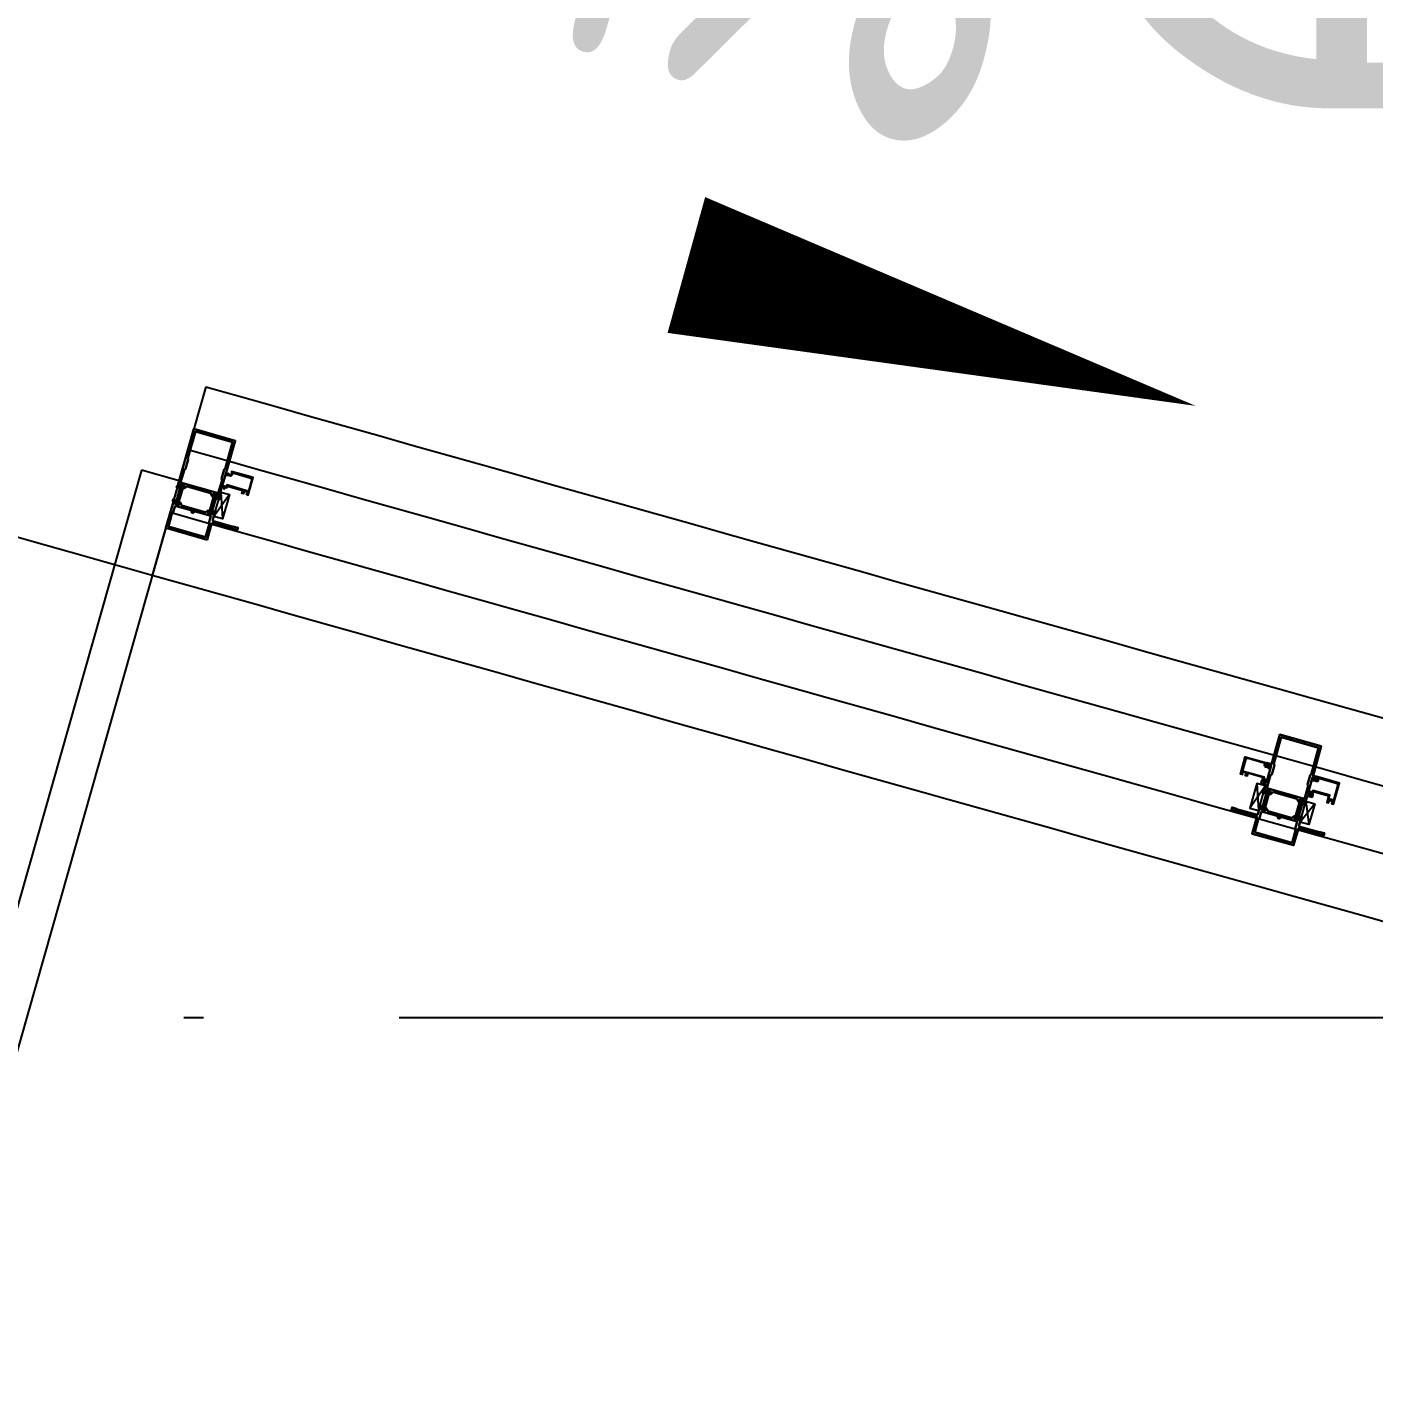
# Model space of a CAD drawing. Header units: inches. Extents: x 0 to 1813292486, y 0 to 3473589894.
# Drawn here: x 600452104 to 600453480, y 3473220136 to 3473221530 of the extents above; entities that cross this region are included whole.
import ezdxf

# ---------------------------------------------------------------- set-up
doc = ezdxf.new("R2010")
doc.units = ezdxf.units.IN
doc.header["$LTSCALE"] = 1000
doc.header["$MEASUREMENT"] = 0
doc.linetypes.add('AX-MALL-GIRD-200$0$DOTE', pattern=[2.4200000000000004, 2, -0.2, 0.02, -0.2])
doc.linetypes.add('AX-MALL-WALL-P02-QT$0$DASH', pattern=[0.35, 0.25, -0.1])
for name, color, linetype in [('A-Anno-Note', 241, 'Continuous'), ('AX-MALL-DIM-P02$0$A-Anno-Dims', 3, 'Continuous'), ('AX-MALL-DIM-P02$0$A-Anno-Note', 241, 'Continuous'), ('AX-MALL-DIM-P02$0$A-Detl-Thin', 131, 'Continuous'), ('AX-MALL-GIRD-200$0$A-Grid', 222, 'AX-MALL-GIRD-200$0$DOTE'), ('AX-MALL-P02-200$0$A-Anno-Note', 241, 'Continuous'), ('AX-MALL-WALL-P02$0$A-Anno-Note', 241, 'Continuous'), ('AX-MALL-WALL-P02-QT$0$A-Anno-Note', 241, 'Continuous'), ('AX-MALL-WALL-P02-QT$0$A-Curt', 151, 'Continuous'), ('AX-MALL-WALL-P02-QT$0$A-Detl-Fine', 152, 'Continuous'), ('AX-MALL-WALL-P02-QT$0$A-Detl-Patt', 8, 'Continuous'), ('AX-MALL-WALL-P02-QT$0$A-Detl-Thin', 131, 'Continuous'), ('AX-MALL-WALL-P02-QT$0$A-Hdrl', 31, 'Continuous'), ('AX-MALL-WALL-P02-QT$0$A-Wind', 4, 'Continuous'), ('AX-MALL-WALL-P02-QT$0$GASKET', 2, 'Continuous'), ('AX-MALL-WALL-P02-QT$0$STSF', 2, 'Continuous'), ('AX-MALL-ZTKD-P02$0$A-Anno-Note', 241, 'Continuous')]:
    doc.layers.add(name, color=color, linetype=linetype)
doc.layers.add('AX-MALL-WALL-P02-QT$0$AM_SUPPR', color=6, linetype='Continuous', lineweight=30)
doc.styles.add('AX-MALL-DIM-P02$0$_TCH_DIM', font='gbenor.shx')
doc.styles.add('AX-MALL-DIM-P02$0$_TCH_DIM_T3', font='gbenor.shx')
doc.dimstyles.new('AX-MALL-DIM-P02$0$_TCH_ARCH&&180', dxfattribs={"dimtxt": 535.5, "dimasz": 270, "dimexe": 450, "dimexo": 450, "dimgap": 137.25, "dimtad": 1, "dimdec": 0, "dimzin": 0, "dimdsep": 46, "dimtxsty": 'AX-MALL-DIM-P02$0$_TCH_DIM_T3', "dimblk": 'AX-MALL-DIM-P02$0$_ArchTick', "dimcen": 0.09, "dimclrt": 7, "dimazin": 2, "dimtfac": 1, "dimtdec": 0, "dimtix": 1, "dimtmove": 2, "dimatfit": 3, "dimfxl": 500, "dimtolj": 1, "dimtzin": 0, "dimarcsym": 0})

# ---------------------------------------------------------------- blocks, each defined once
blk = doc.blocks.new('AX-MALL-GIRD-200')
at = {"layer": 'AX-MALL-GIRD-200$0$A-Grid'}
blk.add_line((600221348.6739725, 3473141169.504273), (600579244.6780716, 3473007842.740992), dxfattribs=at)
blk = doc.blocks.new('AX-MALL-WALL-P02-QT$0$tj')
at = {"layer": 'AX-MALL-WALL-P02-QT$0$A-Detl-Patt'}
h = blk.add_hatch(dxfattribs=at)
h.set_pattern_fill('STEEL', color=256, scale=100.0000000000001, angle=50.43183869082386)
h.set_pattern_definition([(75.00000000004839, (-14278.19445574284, 156289.8254051208), (-153.3407249234246, 41.08752340989569), []), (75.00000000004839, (-14317.88195610046, 156358.5661673546), (-153.3407249234246, 41.08752340989569), [])])
edge = h.paths.add_edge_path()
edge.add_line((88101.273016572, 47666.64152574539), (87883.93542659283, 47459.84604215622))
edge.add_line((87883.93542659283, 47459.84604215622), (91571.54751467705, 43584.64122533798))
edge.add_arc((262949.389629302, 558937.705083496), 543101.4133620498, 251.6057364187558, 260.0288666978238)
edge.add_arc((172180.8466627672, -2862.146247219684), 27099.9982179492, 64.7128659603706, 96.9316049602786, ccw=False)
edge.add_arc((262948.9730309481, 558936.3205539446), 543099.9677998082, 261.6155114784545, 271.7251478115656)
edge.add_line((279298.9759148359, 16082.51663446426), (279298.9759315252, 16382.65274763107))
edge.add_arc((262948.9742454757, 558936.3204835369), 542799.9676941936, 261.62020364125146, 271.7261014454634, ccw=False)
edge.add_arc((172180.8456921196, -2862.14609140989), 27400.00151046549, 64.80631838577902, 96.83815911678944)
edge.add_arc((262949.394896181, 558937.7037490648), 542801.4137571028, 251.6136389015772, 260.02417327084333, ccw=False)
edge.add_line((91737.26096642017, 43845.69257831573), (88101.273016572, 47666.64152574539))
at = {"layer": 'AX-MALL-WALL-P02-QT$0$A-Detl-Fine'}
blk.add_arc((262949.3896243572, 558937.7050833702), 543901.4133599502, 251.5035459811555, 255.290453772469, dxfattribs=at)
at = {"layer": 'AX-MALL-WALL-P02-QT$0$A-Detl-Patt'}
blk.add_lwpolyline([(88103.03003954887, 47737.33037519455), (87813.24658572674, 47461.60306501389), (91543.92713344097, 43541.13421487808, 0.03677856867194786), (168908.9495433569, 23989.2463850975, -0.1416543586965341), (183742.0972260237, 21592.70785188675, 0.04416604653312874), (279348.9759123325, 16034.00206041336), (279348.9759345055, 16434.18465709686, -0.04414427716130016), (183859.0483468771, 21979.79425859451, 0.1405450684183163), (168919.8474783897, 24393.46752309799, -0.03670519880877311), (91764.87840116024, 43889.20268630981), (88103.03007543087, 47737.33033752441)], format="xyb", dxfattribs=at)
blk.add_lwpolyline([(88101.273016572, 47666.64152574539), (87883.93542659283, 47459.84604215622), (91571.54751467705, 43584.64122533798, 0.0367693963449814), (168910.2986617088, 24039.77597379684, -0.1415142461245126), (183756.7420067787, 21641.08926153183, 0.04414024362697595), (279298.9759148359, 16082.51663446426), (279298.9759315252, 16382.65274763107, -0.04412389944666065), (183844.4648458958, 21931.40288829803, 0.1406825130026793), (168918.4574091434, 24342.94360637665, -0.03671436212623864), (91737.26096642017, 43845.69257831573)], format="xyb", close=True, dxfattribs=at)
at = {"layer": 'AX-MALL-WALL-P02-QT$0$A-Detl-Patt', "linetype": 'AX-MALL-WALL-P02-QT$0$DASH'}
blk.add_arc((262949.3896243572, 558937.7050833702), 543701.4133599502, 251.503420721229, 255.290453772469, dxfattribs=at)
at = {"layer": 'AX-MALL-WALL-P02-QT$0$A-Detl-Thin'}
blk.add_arc((262949.3896243572, 558937.7050833702), 543301.4133599502, 251.5031615339801, 255.290453772469, dxfattribs=at)
at = {"layer": 'AX-MALL-WALL-P02-QT$0$A-Hdrl', "ltscale": 6}
for radius, start in [(543501.4133599502, 251.5032867938467), (543601.4133599502, 251.5033537575453)]:
    blk.add_arc((262949.3896243572, 558937.7050833702), radius, start, 255.290453772469, dxfattribs=at)
blk = doc.blocks.new('AX-MALL-WALL-P02-QT$0$A$C45704BEF')
at = {"color": 3, "ltscale": 10}
blk.add_lwpolyline([(18.80000000074506, -25.00024726614356), (17.5, -25.00024726614356), (17.5, -23.00024726614356), (15.49870925210416, -23.00024726614356), (15.49870925210416, -6.999231616035104), (18.4997000452131, -6.999231616035104), (18.49987648613751, -5.299231618642807, 0.4142135623695433), (18.19987648539245, -4.999231617897749), (17.80005405470729, -4.999231617897749, 0.4140000559725384), (17.50005413405597, -5.299012914299965), (17.49969883821905, -5.699499286711216, -0.483847094079415), (17.13052784092724, -5.991148311644793), (15.89966636151075, -5.699231617152691), (15.89966636151075, -1.299031617119908), (17.1397417280823, -1.005294770002365, -0.4741802569087657), (17.49969902634621, -1.298974558711052), (17.50005413405597, -1.699460931122303, 0.4140000559734259), (17.80005405470729, -1.999242229387164), (18.19987648539245, -1.999242229387164, 0.4142135624494586), (18.49987648613751, -1.699242228642106), (18.49987648613751, 0.0007206704467535019), (0, 0), (0, -22.90028521977365), (1, -22.90028521977365), (1, -22.40028521977365), (3, -22.40028521977365, -0.414213562373095), (3.5, -22.90028521977365), (3.5, -25.00028521940112), (2.913615984842181, -25.46520863845944, 0.4988684829111732), (2.92562854103744, -25.94440526142716), (5.025628542527556, -27.44440526142716, 0.8192868568614478), (5.455046217888594, -27.04232501238585), (4.5, -25.50028521940112), (4.5, -22.90028521977365, 0.414213562373095), (3, -21.40028521977365), (1, -21.40028521977365), (1, -3.19995454326272, -0.4142094303452601), (3.199968963861465, -0.9999545440077782), (14.5, -0.9996059481054544), (14.5, -5.999231616035104), (14.5, -5.999231616035104), (14.5, -24.00024726614356), (16.5, -24.00024726614356), (16.5, -25.00024726614356), (16.5, -27.20351210050285, 0.6582415972160955), (17.34365977905691, -27.56668968312442), (19.14365977980196, -25.86342484690249, 0.6827143578984822), (18.79383949562907, -25.00028521940112)], format="xyb", dxfattribs=at)
blk = doc.blocks.new('AX-MALL-WALL-P02-QT$0$尺寸分格点')
at = {"ltscale": 10}
h = blk.add_hatch(color=1, dxfattribs=at)
h.dxf.hatch_style = 1
edge = h.paths.add_edge_path()
edge.add_line((0, -1.5), (-5.470445860503725e-37, 1.862645149230957e-09))
edge.add_line((0, 1.862645149230957e-09), (-1.5, 0))
edge.add_arc((0, 0), 1.5, 180, 270)
edge = h.paths.add_edge_path()
edge.add_line((0, 1.5), (5.470445846917725e-37, 1.862645149230957e-09))
edge.add_line((0, 1.862645149230957e-09), (1.5, 0))
edge.add_arc((0, 0), 1.5, 0, 90)
for p, q in [((-2.5, 0), (2.5, 0)), ((0, -2.5), (0, 2.5))]:
    blk.add_line(p, q)
blk.add_circle((0, 0), 1.5)
blk = doc.blocks.new('AX-MALL-WALL-P02-QT$0$定位点')
blk.add_blockref('AX-MALL-WALL-P02-QT$0$尺寸分格点', (0, 0))
blk = doc.blocks.new('AX-MALL-WALL-P02-QT$0$A$C40565891')
h = blk.add_hatch()
h.set_pattern_fill('NET', color=6, scale=0.5, angle=315)
h.set_pattern_definition([(225.0000000000001, (-8954763.885715963, -14331520.94940183), (-1.122532015133644, 1.122532015133643), []), (135.0000000000001, (-8954763.885715963, -14331520.94940183), (1.122532015133643, 1.122532015133644), [])])
edge = h.paths.add_edge_path()
edge.add_line((-2.873205080628395, -1), (-17.1267949193716, -1))
edge.add_arc((-17.12679491817267, -2.000000000321539), 1.000000000321539, 90.00000006869386, 120.0000000686844)
edge.add_line((-17.6267949193716, -1.133974596858025), (-19.29999999888241, -2.099999999627471))
edge.add_line((-19.29999999888241, -2.099999999627471), (-19.59999999962747, -2.099999999627471))
edge.add_arc((-19.60000000055891, -1.700000000186378), 0.3999999994410928, 180.0000001333858, 270.00000013341844, ccw=False)
edge.add_line((-20, -1.700000001117587), (-20, 1.699999999254942))
edge.add_arc((-19.59999999962758, 1.699999999255055), 0.4000000003724153, 89.99999999998369, 180.0000000000163, ccw=False)
edge.add_line((-19.59999999962747, 2.099999999627471), (-19.29999999888241, 2.099999999627471))
edge.add_line((-19.29999999888241, 2.099999999627471), (-17.6267949193716, 1.133974596858025))
edge.add_arc((-17.12679491817268, 2.000000000321516), 1.000000000321515, 239.9999999313152, 269.9999999313065)
edge.add_line((-17.1267949193716, 1), (-2.873205080628395, 1))
edge.add_arc((-2.873205081827319, 2.000000000321497), 1.000000000321497, 270.0000000686933, 300.0000000686851)
edge.add_line((-2.373205080628395, 1.133974596858025), (-0.6999999992549419, 2.099999999627471))
edge.add_line((-0.6999999992549419, 2.099999999627471), (-0.400000000372529, 2.099999999627471))
edge.add_arc((-0.4000000003724153, 1.699999999255056), 0.4000000003724153, -1.63140612130519e-11, 90.00000000001631, ccw=False)
edge.add_line((0, 1.699999999254942), (0, -1.700000001117587))
edge.add_arc((-0.3999999994410927, -1.700000000186378), 0.3999999994410927, 269.99999986658156, 359.99999986661413, ccw=False)
edge.add_line((-0.400000000372529, -2.099999999627471), (-0.6999999992549419, -2.099999999627471))
edge.add_line((-0.6999999992549419, -2.099999999627471), (-2.373205080628395, -1.133974596858025))
edge.add_arc((-2.873205081827309, -2.00000000032146), 1.00000000032146, 59.99999993131432, 89.9999999313073)
at = {"layer": 'AX-MALL-WALL-P02-QT$0$STSF', "lineweight": 40}
blk.add_lwpolyline([(-2.873205080628395, -1), (-17.1267949193716, -1, 0.1316524975873539), (-17.6267949193716, -1.133974596858025), (-19.29999999888241, -2.099999999627471), (-19.59999999962747, -2.099999999627471, -0.4142135623732616), (-20, -1.700000001117587), (-20, 1.699999999254942, -0.4142135623732612), (-19.59999999962747, 2.099999999627471), (-19.29999999888241, 2.099999999627471), (-17.6267949193716, 1.133974596858025, 0.1316524975873571), (-17.1267949193716, 1), (-2.873205080628395, 1, 0.1316524975873597), (-2.373205080628395, 1.133974596858025), (-0.6999999992549419, 2.099999999627471), (-0.400000000372529, 2.099999999627471, -0.4142135623732616), (0, 1.699999999254942), (0, -1.700000001117587, -0.4142135623732616), (-0.400000000372529, -2.099999999627471), (-0.6999999992549419, -2.099999999627471), (-2.373205080628395, -1.133974596858025, 0.1316524975873647)], format="xyb", close=True, dxfattribs=at)
blk = doc.blocks.new('AX-MALL-WALL-P02-QT$0$A$C5DA96DE0')
at = {"layer": 'AX-MALL-WALL-P02-QT$0$AM_SUPPR', "color": 3}
for points in [[(-22.00068093277514, 105.1999999992549), (-22.00001176260412, 46.60000000149012, -0.414213562373095), (-21.70001176185906, 46.29999999888241), (-21.7000117637217, 45.30000000074506, -0.4142135651008757), (-21.90001176483929, 45.09999999962747), (-22.11765938811004, 45.09999999962747, 0.3152987896086648), (-22.30559791438282, 44.96840402856469), (-22.88795028813183, 43.36840402893722, 0.5486187836891172), (-22.68258061446249, 43.10076105967164), (-19.96206398494542, 43.32127769291401, 0.1763269799607178), (-19.83807377703488, 43.37909527309239), (-19.45859040878713, 43.75857864320278, 0.5773502703764628), (-19.54824795387685, 44.09318516403437), (-19.70076583139598, 44.13405220396817, -0.3107450373417215), (-19.86631920561194, 44.32805990986526), (-20.20001176558435, 46.220524456352), (-20.20001176558435, 46.30000000074506, -0.664494698151357), (-19.35008465312421, 46.6571428515017, 0.1962615707062706), (-19.21011380665004, 46.59999999962747), (-15.80001176707447, 46.59999999962747, -0.414213562373095), (-15.50001176446676, 46.30000000074506), (-15.50001176446676, 45.99448045343161), (-16.4794679954648, 44.32503772899508, 0.5796797259406589), (-16.35058767162263, 44.09999999776483), (-15.09727879799902, 44.09999999776483, 0.266079426403572), (-14.23476512730122, 44.59396623261273), (-13.34764037840068, 46.10603376291692, -0.2660794268336467), (-12.48512670956552, 46.59999999776483), (-12.48512670956552, 46.59999999776483), (12.48510318435729, 46.59999999962747, -0.2660794268336467), (13.3476168513298, 46.10603376291692), (14.23474160209298, 44.59396623261273, 0.266079426403572), (15.09725527279079, 44.09999999962747), (16.35056414455175, 44.09999999962747, 0.5796797259406589), (16.47944446653128, 44.32503772713244), (15.49998823925853, 45.99448045343161), (15.49998823553324, 46.29999999888241, -0.414213562373095), (15.7999882362783, 46.59999999962747), (19.21009027957916, 46.59999999962747, 0.1962615707062706), (19.35006112605333, 46.6571428515017, -0.664494698151357), (20.19998823665082, 46.29999999888241), (20.19998823665082, 46.220524456352), (19.86629567667842, 44.32805990800261, -0.3107450373417215), (19.70074230805039, 44.13405220396817), (19.54822442866862, 44.09318516217172, 0.5773502703764628), (19.45856687985361, 43.75857864320278), (19.83805025182664, 43.37909527309239, 0.1763269799607178), (19.96204045787454, 43.32127769291401), (22.68255708739161, 43.10076105967164, 0.5486187836891172), (22.88792676106095, 43.36840402893722), (22.30557438544929, 44.96840402670205, 0.3152987896086648), (22.11763586290181, 45.10000000149012), (21.89998823590577, 45.09999999962747, -0.4142135651008757), (21.69998823665082, 45.29999999888241), (21.69998823478818, 46.29999999888241, -0.414213562373095), (21.99998823739588, 46.59999999962747), (22.00029997527599, 73.89985392801464)], [(-12.48512671142817, 26.59999999962747), (-12.48512671142817, 26.59999999962747, -0.266079426695036), (-13.34764038026333, 27.09396623820066), (-14.23476512916386, 28.60603376477957, 0.2660794267352428), (-15.09727879799902, 29.10000000149012), (-16.35058767162263, 29.09999999962747, 0.5796797243171364), (-16.4794679954648, 28.87496227398515), (-15.50001176446676, 27.20551954396069), (-15.50001176819205, 26.90000000223517, -0.414213562429924), (-15.80001176521182, 26.59999999776483), (-19.21011380665004, 26.59999999962747, 0.196261570738114), (-19.35008465498686, 26.54285714589059, -0.6644947009864839), (-20.20001176558435, 26.90000000223517), (-20.20001176558435, 26.97947554662824), (-19.86631920747459, 28.87194008752704, -0.3107450376907102), (-19.70076583139598, 29.06594779156148), (-19.5482479557395, 29.10681483522058, 0.5773502691095918), (-19.45859040878713, 29.44142135605216), (-19.83807377517223, 29.82090472429991, 0.1763269806166101), (-19.96206398680806, 29.87872230820358), (-22.68258061632514, 30.0992389395833, 0.5486187865199976), (-22.88795028440654, 29.83159597031772), (-22.30559791252017, 28.23159597069025, 0.3152987889515711), (-22.1176593862474, 28.09999999962747), (-21.90001176297665, 28.09999999776483, -0.4142135620321224), (-21.70001176558435, 27.89999999850988), (-21.70001176558435, 26.90000000037253, -0.414213562429924), (-22.00001176446676, 26.59999999962747), (-22.00026272423565, -1.862645149230957e-09), (22.00026272051036, 0), (22.00006804615259, 18.00577012822032)], [(22.00005050562322, 19.99999999813735), (21.99998823739588, 26.59999999962747, -0.414213562429924), (21.69998823665082, 26.90000000037253), (21.69998823478818, 27.89999999850988, -0.4142135620321224), (21.89998823776841, 28.09999999962747), (22.11763586103916, 28.09999999776483, 0.3152987889515711), (22.30557438544929, 28.23159596882761), (22.88792676106095, 29.83159597218037, 0.5486187865199976), (22.68255708925426, 30.0992389395833), (19.96204045601189, 29.87872230820358, 0.1763269806166101), (19.83805024810135, 29.82090472429991), (19.45856687985361, 29.44142135605216, 0.5773502691095918), (19.54822443053126, 29.10681483708322), (19.70074230805039, 29.06594779156148, -0.3107450376907102), (19.86629567667842, 28.87194008752704), (20.19998823851347, 26.97947554290295), (20.19998824037611, 26.89999999850988, -0.6644947009864839), (19.35006112605333, 26.54285714402795, 0.196261570738114), (19.21009027957916, 26.59999999776483), (15.79998823441565, 26.59999999776483, -0.414213562429924), (15.49998823925853, 26.89999999850988), (15.49998823925853, 27.20551954582334), (16.47944446466863, 28.87496227398515, 0.5796797243171364), (16.3505641464144, 29.09999999962747), (15.09725527092814, 29.09999999776483, 0.2660794267352428), (14.23474160209298, 28.60603376477957), (13.3476168513298, 27.09396623820066, -0.266079426695036), (12.48510318249464, 26.59999999962747), (-12.48512671142817, 26.59999999962747)]]:
    blk.add_lwpolyline(points, format="xyb", dxfattribs=at)
for points in [[(22.00029996782541, 73.89983759261668), (22.00005446560681, 73.89983759261668), (21.99998823553324, 105.1999999992549), (-22.00068093277514, 105.1999999992549)], [(-19.80001176521182, 103), (-19.80001176521182, 103), (-19.80001176334918, 74.70021012239158), (-19.00001176446676, 73.70021012239158), (-19.00001176446676, 68.70021012239158), (-19.00001176446676, 63.70021012239158), (-20.00001176446676, 62.70021012611687), (-20.00001176446676, 48.79999999888241), (19.99998823553324, 48.79999999701977), (19.99998823739588, 62.70021012425423), (18.99998823739588, 63.70021012425423), (18.99998823739588, 68.70021012239158), (18.99998823553324, 73.70021012425423), (19.79998823814094, 74.70021012052894), (19.79998823814094, 103), (-19.80001176521182, 103)], [(-19.00003717839718, 24.40000000223517), (-19.00003717839718, 16.60000000149012), (-19.8001159671694, 15.59989579208195), (-19.80026083253324, 2.199999997392297), (-19.80001176521182, 2.199999999254942), (19.80023730732501, 2.199999997392297), (19.80009244196117, 15.5998957939446), (19.0000136513263, 16.60000000149012), (19.0000136513263, 24.40000000223517), (-19.00003717839718, 24.40000000223517)], [(21.99999776296318, 20.00577012635767), (43.9999977555126, 20.00634960085154), (43.99998722039163, 20.40634960122406), (44.99999512173235, 20.10637594014406), (44.99998722039163, 20.40637594088912), (45.99999512173235, 20.10640227980912), (45.99998722039163, 20.40640228055418), (46.99999512173235, 20.10642861947417), (46.99998722039163, 20.40642862021923), (47.99999511986971, 20.10645495913923), (47.99998721852899, 20.40645495988429), (48.99998721852899, 20.40648129954934), (49.00005043298006, 18.00648130103946), (22.00006804615259, 18.00577012822032)]]:
    blk.add_lwpolyline(points, dxfattribs=at)
at = {"color": 6, "ltscale": 10, "xscale": -0.9999999999999999, "rotation": 90}
blk.add_blockref('AX-MALL-WALL-P02-QT$0$A$C40565891', (-17.70395603775978, 26.59999999776483), dxfattribs=at)
at = {"color": 6, "ltscale": 10, "rotation": 270}
blk.add_blockref('AX-MALL-WALL-P02-QT$0$A$C40565891', (17.7039325106889, 26.59999999962747), dxfattribs=at)
blk = doc.blocks.new('AX-MALL-WALL-P02-QT$0$A$C3B8A2171')
at = {"color": 6}
for p, q in [((22.00012849643826, 27), (31.33094626852107, 1)), ((31.33094626478851, 27), (22.00012850017083, 1))]:
    blk.add_line(p, q, dxfattribs=at)
blk.add_lwpolyline([(22.00012849643826, 27), (31.33094626478851, 27), (31.33094626852107, 1), (22.00012850017083, 1)], close=True, dxfattribs=at)
at = {"color": 6, "ltscale": 10}
blk.add_blockref('AX-MALL-WALL-P02-QT$0$A$C5DA96DE0', (7.275957614183426e-12, -23.70584608986974), dxfattribs=at)
at = {"color": 6, "ltscale": 10, "rotation": 270}
blk.add_blockref('AX-MALL-WALL-P02-QT$0$A$C45704BEF', (49.90041371808184, 50.19399150274694), dxfattribs=at)
at = {"layer": 'AX-MALL-WALL-P02-QT$0$GASKET', "extrusion": (0, 0, -1), "zscale": -1, "rotation": 270}
blk.add_blockref('AX-MALL-WALL-P02-QT$0$定位点', (0, 0), dxfattribs=at)
blk = doc.blocks.new('AX-MALL-WALL-P02-QT$0$A$C448B1DB9')
at = {"layer": 'AX-MALL-WALL-P02-QT$0$AM_SUPPR', "color": 3}
for points in [[(-12.4851149469614, 46.59999999962747), (12.4851149469614, 46.59999999962747, -0.2660794268336467), (13.34762861579657, 46.10603376291692), (14.2347533646971, 44.59396623447537, 0.266079426403572), (15.09726703353226, 44.09999999962747), (16.35057590901852, 44.09999999962747, 0.5796797259406589), (16.47945623099804, 44.32503772899508), (15.5, 45.99448045343161), (15.5, 46.29999999888241, -0.414213562373095), (15.80000000074506, 46.59999999962747), (19.21010204218328, 46.59999999962747, 0.1962615707062706), (19.3500728905201, 46.65714285336435, -0.664494698151357), (20.20000000111759, 46.29999999888241), (20.20000000111759, 46.220524456352), (19.86630744114518, 44.32805990986526, -0.3107450373417215), (19.70075406879187, 44.13405220583081), (19.54823619127274, 44.09318516403437, 0.5773502703764628), (19.45857864432037, 43.75857864320278), (19.83806201256812, 43.37909527495503, 0.1763269799607178), (19.96205222047865, 43.32127769105136), (22.68256885185838, 43.10076105967164, 0.5486187836891172), (22.88793852366507, 43.36840402893722), (22.30558614991605, 44.96840402856469, 0.3152987896086648), (22.11764762550592, 45.09999999962747), (21.90000000037253, 45.09999999962747, -0.4142135651008757), (21.69999999925494, 45.29999999888241), (21.69999999925494, 46.29999999888241, -0.414213562373095), (22, 46.59999999962747), (22.00006623007357, 52.39983759261668), (27.00012849830091, 52.39983759261668), (27.00012849830091, 55.10694437474012), (25.85368189029396, 56.25339098647237, 0.6681786360141788), (25.00012849830091, 55.89983759261668), (25.00012849830091, 54.39983759261668), (22.00006623007357, 54.39983759261668), (22.00012849830091, 72.39983759261668), (25.00012849830091, 72.39983759261668), (25.00012849830091, 70.89983759261668, 0.6681786369667387), (25.85368188843131, 70.54628420248628), (27.00012849830091, 71.69273081235588), (27.00012849830091, 73.89983759261668), (22.00006623007357, 73.89983759261668), (22, 105.1999999992549), (-22, 105.1999999992549), (-22.00006623007357, 73.89983759261668), (-27.00012849830091, 73.89983759261668), (-27.00012849830091, 71.69273081235588), (-25.85368188843131, 70.54628420248628, 0.6681786369667387), (-25.00012849830091, 70.89983759261668), (-25.00012849830091, 72.39983759261668), (-22.00012849830091, 72.39983759261668), (-22.00006623007357, 54.39983759261668), (-25.00012849830091, 54.39983759261668), (-25.00012849830091, 55.89983759261668, 0.6681786360141788), (-25.85368189029396, 56.25339098647237), (-27.00012849830091, 55.10694437474012), (-27.00012849830091, 52.39983759261668), (-22.00006623007357, 52.39983759261668), (-22, 46.59999999962747, -0.414213562373095), (-21.69999999925494, 46.29999999888241), (-21.69999999925494, 45.29999999888241, -0.4142135651008757), (-21.90000000037253, 45.09999999962747), (-22.11764762550592, 45.09999999962747, 0.3152987896086648), (-22.30558614991605, 44.96840402856469), (-22.88793852366507, 43.36840402893722, 0.5486187836891172), (-22.68256885185838, 43.10076105967164), (-19.96205222047865, 43.32127769105136, 0.1763269799607178), (-19.83806201256812, 43.37909527495503), (-19.45857864432037, 43.75857864320278, 0.5773502703764628), (-19.54823619127274, 44.09318516403437), (-19.70075406879187, 44.13405220583081, -0.3107450373417215), (-19.86630744114518, 44.32805990986526), (-20.20000000111759, 46.220524456352), (-20.20000000111759, 46.29999999888241, -0.664494698151357), (-19.3500728905201, 46.65714285336435, 0.1962615707062706), (-19.21010204218328, 46.59999999962747), (-15.80000000074506, 46.59999999962747, -0.414213562373095), (-15.5, 46.29999999888241), (-15.5, 45.99448045343161), (-16.47945623099804, 44.32503772899508, 0.5796797259406589), (-16.35057590901852, 44.09999999962747), (-15.09726703353226, 44.09999999962747, 0.266079426403572), (-14.2347533646971, 44.59396623447537), (-13.34762861579657, 46.10603376291692, -0.2660794268336467), (-12.4851149469614, 46.59999999962747), (-12.4851149469614, 46.59999999962747)], [(-12.4851149469614, 26.59999999962747), (-12.4851149469614, 26.59999999962747, -0.266079426695036), (-13.34762861579657, 27.09396623633802), (-14.2347533646971, 28.60603376477957, 0.2660794267352428), (-15.09726703539491, 29.09999999962747), (-16.35057590901852, 29.09999999962747, 0.5796797243171364), (-16.47945623099804, 28.8749622721225), (-15.50000000186265, 27.20551954582334), (-15.50000000186265, 26.90000000037253, -0.414213562429924), (-15.80000000074506, 26.59999999962747), (-19.21010204218328, 26.59999999962747, 0.196261570738114), (-19.3500728905201, 26.54285714589059, -0.6644947009864839), (-20.20000000111759, 26.90000000037253), (-20.20000000111759, 26.97947554476559), (-19.86630744114518, 28.87194008938968, -0.3107450376907102), (-19.70075406879187, 29.06594779342413), (-19.54823619127274, 29.10681483522058, 0.5773502691095918), (-19.45857864432037, 29.44142135605216), (-19.83806201256812, 29.82090472429991, 0.1763269806166101), (-19.96205222047865, 29.87872230820358), (-22.68256885185838, 30.0992389395833, 0.5486187865199976), (-22.88793852366507, 29.83159597218037), (-22.30558614991605, 28.23159597069025, 0.3152987889515711), (-22.11764762550592, 28.09999999962747), (-21.90000000037253, 28.09999999962747, -0.4142135620321224), (-21.70000000111759, 27.90000000037253), (-21.70000000111759, 26.90000000037253, -0.414213562429924), (-22, 26.59999999962747), (-22.00006226822734, 20), (-44.00006226822734, 20), (-44.00006226822734, 20.40000000037253), (-45.00006226822734, 20.09999999962747), (-45.00006226822734, 20.40000000037253), (-46.00006226822734, 20.09999999962747), (-46.00006226822734, 20.40000000037253), (-47.00006226822734, 20.09999999962747), (-47.00006226822734, 20.40000000037253), (-48.00006226822734, 20.09999999962747), (-48.00006226822734, 20.40000000037253), (-49.00006226822734, 20.40000000037253), (-49.00006226822734, 18), (-22.00007987208664, 18), (-22.00027448311448, 0), (22.00027448311448, 0), (22.00007987208664, 18), (49.00006226822734, 18), (49.00006226822734, 20.40000000037253), (48.00006226822734, 20.40000000037253), (48.00006226822734, 20.09999999962747), (47.00006226822734, 20.40000000037253), (47.00006226822734, 20.09999999962747), (46.00006226822734, 20.40000000037253), (46.00006226822734, 20.09999999962747), (45.00006226822734, 20.40000000037253), (45.00006226822734, 20.09999999962747), (44.00006226822734, 20.40000000037253), (44.00006226822734, 20), (22.00006226822734, 20), (22, 26.59999999962747, -0.414213562429924), (21.70000000111759, 26.90000000037253), (21.70000000111759, 27.90000000037253, -0.4142135620321224), (21.90000000037253, 28.09999999962747), (22.11764762550592, 28.09999999962747, 0.3152987889515711), (22.30558614991605, 28.23159597069025), (22.88793852366507, 29.83159597218037, 0.5486187865199976), (22.68256885185838, 30.0992389395833), (19.96205222047865, 29.87872230820358, 0.1763269806166101), (19.83806201256812, 29.82090472429991), (19.45857864432037, 29.44142135605216, 0.5773502691095918), (19.54823619127274, 29.10681483522058), (19.70075406879187, 29.06594779342413, -0.3107450376907102), (19.86630744114518, 28.87194008938968), (20.20000000111759, 26.97947554476559), (20.20000000111759, 26.90000000037253, -0.6644947009864839), (19.3500728905201, 26.54285714589059, 0.196261570738114), (19.21010204218328, 26.59999999962747), (15.80000000074506, 26.59999999962747, -0.414213562429924), (15.50000000186265, 26.90000000037253), (15.50000000186265, 27.20551954582334), (16.47945623099804, 28.8749622721225, 0.5796797243171364), (16.35057590901852, 29.09999999962747), (15.09726703539491, 29.09999999962747, 0.2660794267352428), (14.2347533646971, 28.60603376477957), (13.34762861579657, 27.09396623633802, -0.266079426695036), (12.4851149469614, 26.59999999962747), (-12.4851149469614, 26.59999999962747)]]:
    blk.add_lwpolyline(points, format="xyb", dxfattribs=at)
for points in [[(-19.80000000074506, 103), (-19.80000000074506, 103), (-19.80000000074506, 74.70021012425423), (-19, 73.70021012425423), (-19, 68.70021012425423), (-19, 63.70021012425423), (-20, 62.70021012425423), (-20, 48.79999999888241), (20, 48.79999999888241), (20, 62.70021012425423), (19, 63.70021012425423), (19, 68.70021012425423), (19, 73.70021012425423), (19.80000000074506, 74.70021012425423), (19.80000000074506, 103), (-19.80000000074506, 103)], [(-19.00002541579306, 24.40000000037253), (-19.00002541579306, 16.59999999962747), (-19.80010420456529, 15.5998957939446), (-19.80024906992912, 2.199999999254942), (-19.80000000074506, 2.199999999254942), (19.80024906992912, 2.199999999254942), (19.80010420456529, 15.5998957939446), (19.00002541579306, 16.59999999962747), (19.00002541579306, 24.40000000037253), (-19.00002541579306, 24.40000000037253)]]:
    blk.add_lwpolyline(points, dxfattribs=at)
at = {"color": 6, "ltscale": 10, "xscale": -1, "rotation": 90}
blk.add_blockref('AX-MALL-WALL-P02-QT$0$A$C40565891', (-17.70394427329302, 26.59999999962747), dxfattribs=at)
at = {"color": 6, "ltscale": 10, "rotation": 270}
blk.add_blockref('AX-MALL-WALL-P02-QT$0$A$C40565891', (17.70394427329302, 26.59999999962747), dxfattribs=at)
blk = doc.blocks.new('AX-MALL-WALL-P02-QT$0$A$C3D8E1D5A')
at = {"color": 3, "ltscale": 10}
blk.add_lwpolyline([(-25.00024726614356, -18.80000000074506), (-25.00024726614356, -17.5), (-23.00024726614356, -17.5), (-23.00024726614356, -15.49870925210416), (-6.999231616035104, -15.49870925210416), (-6.999231616035104, -22.4997000452131), (-5.299231618642807, -22.49987648613751, 0.4142135623695433), (-4.999231617897749, -22.19987648539245), (-4.999231617897749, -21.80005405470729, 0.4140000559725384), (-5.299012914299965, -21.50005413405597), (-5.699499286711216, -21.49969883821905, -0.483847094079415), (-5.991148311644793, -21.13052784092724), (-5.699231617152691, -19.89966636151075), (-1.299031617119908, -19.89966636151075), (-1.005294770002365, -21.1397417280823, -0.4741802569087657), (-1.298974558711052, -21.49969902634621), (-1.699460931122303, -21.50005413405597, 0.4140000559734259), (-1.999242229387164, -21.80005405470729), (-1.999242229387164, -22.19987648539245, 0.4142135624494586), (-1.699242228642106, -22.49987648613751), (0.0007206704467535019, -22.49987648613751), (0, 0), (-22.90028521977365, 0), (-22.90028521977365, -1), (-22.40028521977365, -1), (-22.40028521977365, -3, -0.414213562373095), (-22.90028521977365, -3.5), (-25.00028521940112, -3.5), (-25.46520863845944, -2.913615984842181, 0.4988684829111732), (-25.94440526142716, -2.92562854103744), (-27.44440526142716, -5.025628542527556, 0.8192868568614478), (-27.04232501238585, -5.455046217888594), (-25.50028521940112, -4.5), (-22.90028521977365, -4.5, 0.414213562373095), (-21.40028521977365, -3), (-21.40028521977365, -1), (-3.19995454326272, -1, -0.4142094303452601), (-0.9999545440077782, -3.199968963861465), (-0.9996059481054544, -18.5), (-5.999231616035104, -18.5), (-5.999231616035104, -14.5), (-24.00024726614356, -14.5), (-24.00024726614356, -16.5), (-25.00024726614356, -16.5), (-27.20351210050285, -16.5, 0.6582415972160955), (-27.56668968312442, -17.34365977905691), (-25.86342484690249, -19.14365977980196, 0.6827143578984822), (-25.00028521940112, -18.79383949562907)], format="xyb", dxfattribs=at)
blk = doc.blocks.new('AX-MALL-WALL-P02-QT$0$A$C0CA959D2')
at = {"color": 6}
for p, q in [((-22.00012849643826, 27), (-31.3309462685138, 1)), ((-31.33094626478851, 27), (-22.00012850016356, 1)), ((22.00012849643826, 23), (31.3309462685138, 1)), ((31.33094626478851, 22.99999999999272), (22.00012850016356, 0.999999999992724))]:
    blk.add_line(p, q, dxfattribs=at)
for points in [[(-22.00012849643826, 27), (-31.33094626478851, 27), (-31.3309462685138, 1), (-22.00012850016356, 1)], [(22.00012849643826, 23), (31.33094626478851, 22.99999999999272), (31.3309462685138, 1), (22.00012850016356, 0.999999999992724)]]:
    blk.add_lwpolyline(points, close=True, dxfattribs=at)
at = {"color": 6, "ltscale": 10}
for name, p in [('AX-MALL-WALL-P02-QT$0$A$C448B1DB9', (0, -23.70584608986974)), ('AX-MALL-WALL-P02-QT$0$A$C3D8E1D5A', (49.90041371807456, 50.19399150275422))]:
    blk.add_blockref(name, p, dxfattribs=at)
at = {"color": 6, "ltscale": 10, "xscale": -0.9999999999999999, "rotation": 90}
blk.add_blockref('AX-MALL-WALL-P02-QT$0$A$C45704BEF', (-49.90041371807456, 50.19399150274694), dxfattribs=at)
at = {"layer": 'AX-MALL-WALL-P02-QT$0$GASKET', "extrusion": (0, 0, -1), "zscale": -1, "rotation": 270}
blk.add_blockref('AX-MALL-WALL-P02-QT$0$定位点', (0, 0), dxfattribs=at)
blk = doc.blocks.new('AX-MALL-WALL-P02-QT$0$mqst2')
at = {"color": 6, "ltscale": 10}
for name, p, rotation in [('AX-MALL-WALL-P02-QT$0$A$C3B8A2171', (238683.2068920135, -26239.02910137177), 344.1276108654915), ('AX-MALL-WALL-P02-QT$0$A$C0CA959D2', (239793.4289304018, -26551.4154176712), 344.4036756286319)]:
    blk.add_blockref(name, p, dxfattribs=dict(at, rotation=rotation))
blk = doc.blocks.new('AX-MALL-WALL-P02-QT$0$$DorLib2D$00000002')
for p, q in [((-0.5, -5.684341886080802e-17), (-0.5000000000000007, 0.4875)), ((-0.4750000000000007, 0.4875), (-0.5000000000000007, 0.4875)), ((-0.475, -2.842170943040401e-17), (-0.4750000000000007, 0.4875)), ((0.475, -2.842170943040401e-17), (0.4750000000000007, 0.4875)), ((0.4750000000000007, 0.4875), (0.5000000000000007, 0.4875)), ((0.5, -5.684341886080802e-17), (0.5000000000000007, 0.4875)), ((-0.5, -5.684341886080802e-17), (-0.475, -2.842170943040401e-17)), ((0.5, -5.684341886080802e-17), (0.475, -2.842170943040401e-17))]:
    blk.add_line(p, q)
at = {"lineweight": 13}
for centre, start, end in [((-0.4875, -4.263256414560601e-17), 0, 88.53071641864632), ((0.4875, -4.263256414560601e-17), 91.4692835813537, 180)]:
    blk.add_arc(centre, 0.4875, start, end, dxfattribs=at)
blk = doc.blocks.new('AX-MALL-WALL-P02-QT')
at = {"layer": 'AX-MALL-WALL-P02-QT$0$A-Curt'}
blk.add_line((600266743.6485864, 3473124946.33141), (600266625.2537879, 3473124785.139725), dxfattribs=at)
for centre, radius, start, end in [((600585645.7389765, 3473560475.309644), 539799.9945693257, 233.7877461067745, 234.0371268643179), ((600585645.739135, 3473560475.30959), 539866.6612856187, 233.7877356039561, 234.0371268473482), ((600585645.7391357, 3473560475.309599), 539933.327959829, 233.7877251212409, 234.0371268478419), ((600585645.7391784, 3473560475.309605), 539999.994656359, 233.7877146372922, 234.0371268445638)]:
    blk.add_arc(centre, radius, start, end, dxfattribs=at)
at = {"layer": 'AX-MALL-WALL-P02-QT$0$A-Detl-Thin', "linetype": 'AX-MALL-WALL-P02-QT$0$DASH', "ltscale": 3}
blk.add_lwpolyline([(600263435.4644333, 3473128385.581435, 0.003183281230670717), (600268963.262989, 3473124317.994329)], format="xyb", dxfattribs=at)
at = {"layer": 'AX-MALL-WALL-P02-QT$0$A-Wind'}
blk.add_arc((600585645.7391646, 3473560475.309612), 539999.9946540188, 233.6179493025041, 233.7877146389746, dxfattribs=at)
at = {"layer": 'AX-MALL-WALL-P02-QT$0$A-Anno-Note', "rotation": 339.5681613092181}
blk.add_blockref('AX-MALL-WALL-P02-QT$0$mqst2', (600052179.2710491, 3473232742.396311), dxfattribs=at)
at = {"layer": 'AX-MALL-WALL-P02-QT$0$A-Detl-Thin', "rotation": 339.5681613091762}
blk.add_blockref('AX-MALL-WALL-P02-QT$0$tj', (600144118.6961328, 3473128496.287411), dxfattribs=at)
at = {"layer": 'AX-MALL-WALL-P02-QT$0$A-Wind'}
blk.add_blockref('AX-MALL-GIRD-200', (0, 0), dxfattribs=at)
at = {"layer": 'AX-MALL-WALL-P02-QT$0$A-Wind', "xscale": 1600, "yscale": -1600, "zscale": 200, "rotation": 323.7028319726858}
blk.add_blockref('AX-MALL-WALL-P02-QT$0$$DorLib2D$00000002', (600266039.6851528, 3473125339.314242), dxfattribs=at)
blk = doc.blocks.new('AX-MALL-WALL-P02')
at = {"layer": 'AX-MALL-WALL-P02$0$A-Anno-Note'}
blk.add_blockref('AX-MALL-WALL-P02-QT', (0, 0), dxfattribs=at)
blk = doc.blocks.new('AX-MALL-ZTKD-P02')
at = {"layer": 'AX-MALL-ZTKD-P02$0$A-Anno-Note'}
blk.add_blockref('AX-MALL-GIRD-200', (0, 0), dxfattribs=at)
blk = doc.blocks.new('AX-MALL-DIM-P02$0$_ArchTick')
at = {"color": 0, "linetype": 'ByBlock', "const_width": 0.4}
blk.add_lwpolyline([(-0.5, -0.5), (0.5, 0.5)], dxfattribs=at)
blk = doc.blocks.new('*D562')
at = {"layer": 'AX-MALL-DIM-P02$0$A-Anno-Dims', "color": 0, "lineweight": -2, "transparency": 16777216}
for p, q in [((600269627.8156892, 3473125958.659549), (600268765.7103424, 3473126279.819088)), ((600268977.9443097, 3473125560.474426), (600269187.4000084, 3473126122.727314)), ((600269418.3599905, 3473125396.406662), (600268556.2546437, 3473125717.566201))]:
    blk.add_line(p, q, dxfattribs=at)
at = {"layer": 'AX-MALL-DIM-P02$0$A-Anno-Dims', "color": 0, "lineweight": -2, "transparency": 16777216, "xscale": 270, "yscale": 270, "zscale": 270}
for p, rotation in [((600269187.4000084, 3473126122.727314), 69.56816130719542), ((600268977.9443097, 3473125560.474426), 249.5681613071954)]:
    blk.add_blockref('AX-MALL-DIM-P02$0$_ArchTick', p, dxfattribs=dict(at, rotation=rotation))
at = {"layer": 'AX-MALL-DIM-P02$0$A-Anno-Dims', "color": 7, "transparency": 16777216, "insert": (600268107.4243256, 3473125206.604072), "char_height": 535.5, "attachment_point": 5, "rotation": 69.56816130719541, "style": 'AX-MALL-DIM-P02$0$_TCH_DIM_T3'}
blk.add_mtext('\\A1;600', dxfattribs=at)
blk = doc.blocks.new('AX-MALL-DIM-P02')
at = {"layer": 'AX-MALL-DIM-P02$0$A-Anno-Dims'}
blk.add_lwpolyline([(600266884.6240486, 3473125154.013464, 0, 0, 0), (600267684.7523057, 3473124574.942961, 0, 144, 0), (600267247.2971635, 3473124891.538916, 0, 0, 0)], format="xyseb", dxfattribs=at)
at = {"layer": 'AX-MALL-DIM-P02$0$A-Detl-Thin'}
blk.add_blockref('AX-MALL-ZTKD-P02', (-2.384185791015625e-06, 9.5367431640625e-07), dxfattribs=at)
at = {"layer": 'AX-MALL-DIM-P02$0$A-Anno-Note', "style": 'AX-MALL-DIM-P02$0$_TCH_DIM', "width": 0.7}
blk.add_text('1%', height=535.5, rotation=324.1059095626738, dxfattribs=at).set_placement((600267144.500207, 3473125188.35175))
at = {"layer": 'AX-MALL-DIM-P02$0$A-Anno-Dims'}
dim = blk.add_linear_dim(base=(600269187.4000084, 3473126122.727314), p1=(600269840.0496564, 3473125239.314887), p2=(600270049.5053551, 3473125801.567774), angle=69.56816129129962, dimstyle='AX-MALL-DIM-P02$0$_TCH_ARCH&&180', dxfattribs=at)
dim.commit()
dim.dimension.update_dxf_attribs({"geometry": '*D562', "text_midpoint": (600268107.4243256, 3473125206.604072), "dimtype": 129})
blk = doc.blocks.new('AX-MALL-P02-200')
at = {"layer": 'AX-MALL-P02-200$0$A-Anno-Note'}
blk.add_blockref('AX-MALL-WALL-P02', (0, 0), dxfattribs=at)
blk.add_blockref('AX-MALL-DIM-P02', (0, 0), dxfattribs=at)

msp = doc.modelspace()

# ---------------------------------------------------------------- block references
at = {"layer": 'A-Anno-Note', "rotation": 20.43183869077545}
msp.add_blockref('AX-MALL-P02-200', (1250392458.527329, 9048125.682563305), dxfattribs=at)

doc.saveas('drawing.dxf')
